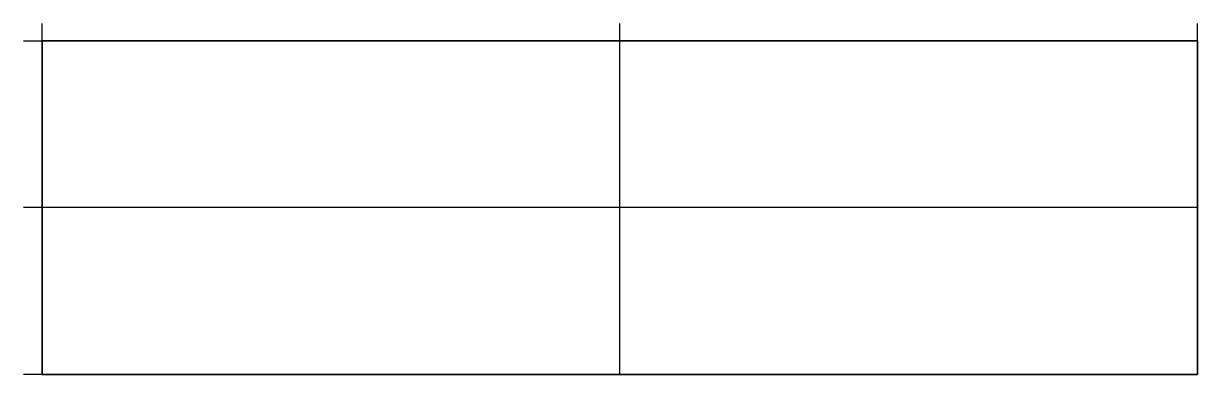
# Model space of a CAD drawing. Extents: x -4 to 246, y -71 to 4.
import ezdxf

# ---------------------------------------------------------------- set-up
doc = ezdxf.new("R2010")
doc.units = 0
doc.layers.get('0').update_dxf_attribs({"linetype": 'CONTINUOUS'})

msp = doc.modelspace()

# ---------------------------------------------------------------- linework, layer by layer
at = {"linetype": 'CONTINUOUS'}
for p, q in [((0, -71), (0, 3.65)), ((123, -71), (123, 3.65)), ((246, -71), (246, 3.65)), ((-3.97, 0), (246, 0)), ((246, 0), (0, 0)), ((0, 0), (0, -71)), ((0, 0), (246, 0)), ((0, -71), (0, 0)), ((246, 0), (0, 0)), ((0, 0), (0, -71)), ((246, -71), (246, 0)), ((246, 0), (246, -71)), ((246, 0), (246, -71)), ((246, 0), (246, -71)), ((246, -71), (246, 0)), ((246, -35.5), (-3.97, -35.5)), ((246, -71), (-3.97, -71)), ((0, -71), (246, -71)), ((246, -71), (0, -71)), ((246, -71), (0, -71)), ((0, -71), (246, -71))]:
    msp.add_line(p, q, dxfattribs=at)

doc.saveas('drawing.dxf')
